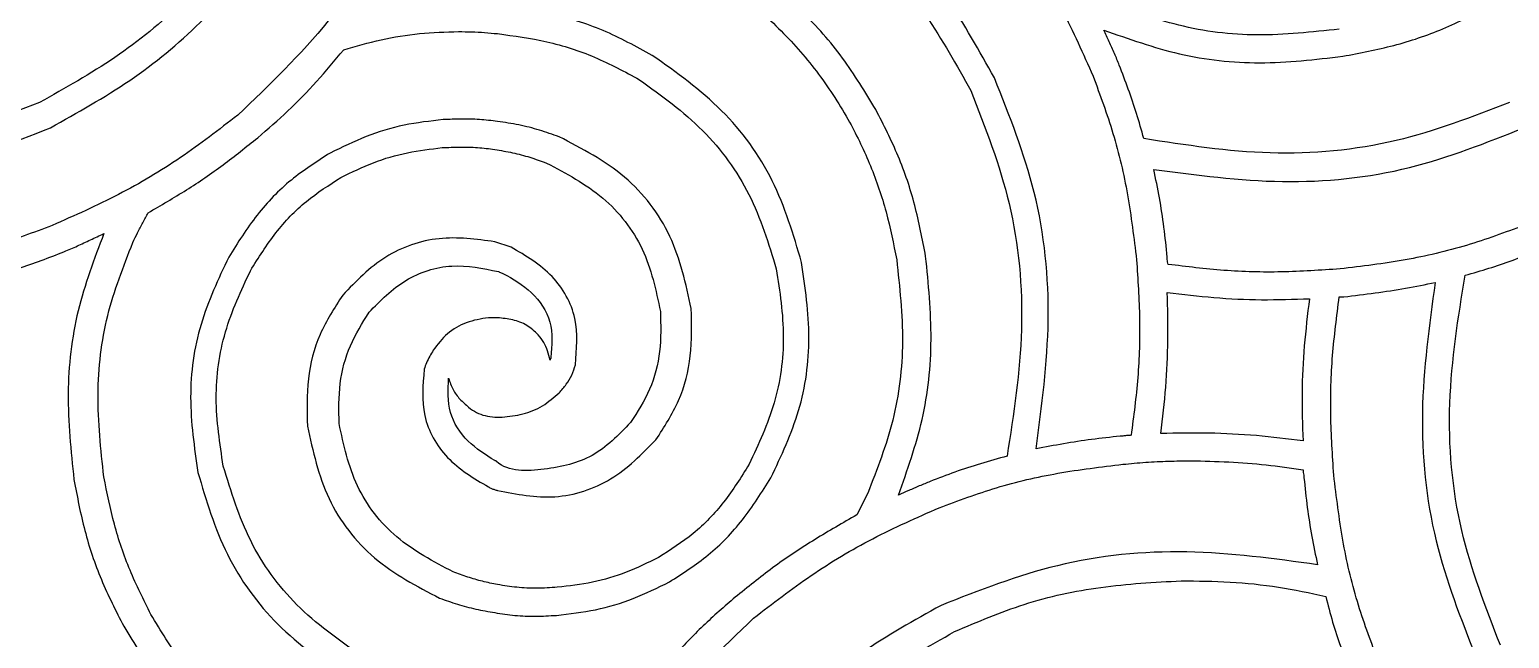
# Model space of a CAD drawing. Extents: x 0 to 371, y 0 to 260.
# Drawn here: x 128.61 to 171.87, y 122.12 to 139.92 of the extents above; entities that cross this region are included whole.
import ezdxf

# ---------------------------------------------------------------- set-up
doc = ezdxf.new("R2010")
doc.units = 0
doc.layers.add('Layer_1', color=7, linetype='CONTINUOUS')

msp = doc.modelspace()

# ---------------------------------------------------------------- linework, layer by layer
at = {"layer": 'Layer_1', "color": 7}
for points in [[(141.154691, 139.865571)], [(130.783746, 133.958438)], [(169.703851, 132.529585)], [(161.872288, 132.238647)], [(162.567335, 127.312333)], [(162.279497, 123.803503)]]:
    msp.add_lwpolyline(points, close=True, dxfattribs=at)
for points in [[(142.689996, 133.561563), (142.21354, 133.72021)], [(166.899371, 132.106355), (167.031663, 132.106355)], [(142.293121, 131.498123), (142.028538, 131.498123)], [(142.21354, 128.587706), (142.425413, 128.587706)], [(153.114167, 126.365103), (152.796873, 125.73)]]:
    msp.add_lwpolyline(points, dxfattribs=at)
for points, knots in [([(141.075625, 147.637706), (140.593587, 146.277166), (139.660435, 143.64337), (137.524977, 140.124181), (135.622725, 138.306686), (134.69927, 137.424377)], [0, 0, 0, 0, 4.325924, 8.374321, 12.193814, 12.193814, 12.193814, 12.193814]), ([(156.818333, 138.509581), (156.379354, 139.297123), (155.507959, 140.860428), (153.809726, 142.932262), (152.459837, 144.061869), (151.79125, 144.621353)], [0, 0, 0, 0, 2.701851, 5.363294, 7.97507, 7.97507, 7.97507, 7.97507]), ([(151.341665, 143.959895), (151.981829, 143.427387), (153.272779, 142.353537), (154.880545, 140.3718), (155.712141, 138.886381), (156.13052, 138.139061)], [0, 0, 0, 0, 2.494016, 5.029417, 7.596492, 7.596492, 7.596492, 7.596492]), ([(156.474685, 143.98625), (156.900097, 143.435407), (157.754249, 142.329412), (158.839712, 140.510686), (159.413049, 139.215787), (159.702395, 138.562292)], [0, 0, 0, 0, 2.086879, 4.19008, 6.332929, 6.332929, 6.332929, 6.332929]), ([(142.239895, 143.56302), (143.088667, 143.457682), (144.778143, 143.248008), (147.17759, 142.363083), (149.121593, 141.208598), (150.607269, 139.920571), (151.708563, 138.64414), (152.57187, 137.305242), (153.21937, 135.94472), (153.684617, 134.59497), (153.868603, 133.660871), (153.961143, 133.191044)], [0, 0, 0, 0, 2.55887, 5.093413, 7.607335, 9.301482, 10.970738, 12.648542, 14.064414, 15.482657, 16.917871, 16.917871, 16.917871, 16.917871]), ([(134.725625, 142.583752), (134.193118, 141.943588), (133.119267, 140.652638), (131.13753, 139.044871), (129.652112, 138.213275), (128.904792, 137.794897)], [0, 0, 0, 0, 2.494016, 5.029417, 7.596492, 7.596492, 7.596492, 7.596492]), ([(129.222602, 137.054373), (130.010143, 137.493353), (131.573449, 138.364747), (133.645283, 140.06298), (134.77489, 141.412869), (135.334373, 142.081456)], [0, 0, 0, 0, 2.701851, 5.363294, 7.97507, 7.97507, 7.97507, 7.97507]), ([(153.352395, 137.58354), (153.041095, 138.096091), (152.419626, 139.119332), (151.226339, 140.481646), (150.299739, 141.246637), (149.833746, 141.631355)], [0, 0, 0, 0, 1.796822, 3.58712, 5.398349, 5.398349, 5.398349, 5.398349]), ([(146.817393, 139.17104), (146.344897, 139.428775), (145.398804, 139.944848), (143.844662, 140.430468), (142.77534, 140.578485), (142.239895, 140.652603)], [0, 0, 0, 0, 1.611896, 3.227549, 4.84795, 4.84795, 4.84795, 4.84795]), ([(166.899371, 139.937918), (166.101159, 139.850764), (164.53598, 139.679867), (162.197481, 139.955831), (160.775435, 140.510752), (160.072915, 140.784895)], [0, 0, 0, 0, 2.404851, 4.715566, 6.971672, 6.971672, 6.971672, 6.971672]), ([(167.004792, 139.144168), (167.503194, 139.239281), (168.497574, 139.429042), (169.942291, 139.911049), (170.84179, 140.369999), (171.291351, 140.599377)], [0, 0, 0, 0, 1.521336, 3.035266, 4.547924, 4.547924, 4.547924, 4.547924]), ([(137.795205, 139.329686), (138.157659, 139.436932), (138.884636, 139.652036), (140.013359, 139.829834), (140.773978, 139.85365), (141.154691, 139.865571)], [0, 0, 0, 0, 1.133192, 2.272851, 3.414927, 3.414927, 3.414927, 3.414927]), ([(141.154691, 139.865571), (141.281574, 139.864223), (141.535214, 139.861528), (141.914996, 139.841453), (142.167157, 139.817562), (142.293121, 139.805627)], [0, 0, 0, 0, 0.380646, 0.760912, 1.140472, 1.140472, 1.140472, 1.140472]), ([(142.293121, 139.805627), (142.776254, 139.740358), (143.743883, 139.609637), (145.151123, 139.157894), (146.014023, 138.690707), (146.446873, 138.456355)], [0, 0, 0, 0, 1.460968, 2.926058, 4.400683, 4.400683, 4.400683, 4.400683]), ([(161.183958, 136.736563), (161.117343, 136.981465), (160.984667, 137.46923), (160.734651, 138.180374), (160.517428, 138.764761), (160.331143, 139.225846), (160.178308, 139.568645), (160.073018, 139.797014), (160.020204, 139.911563)], [0, 0, 0, 0, 0.76115, 1.515968, 2.260168, 2.631581, 3.007589, 3.386007, 3.386007, 3.386007, 3.386007]), ([(160.020204, 139.911563), (160.747211, 139.651845), (162.216793, 139.126847), (164.602043, 138.864474), (166.194935, 139.049896), (167.004792, 139.144168)], [0, 0, 0, 0, 2.311054, 4.671598, 7.112992, 7.112992, 7.112992, 7.112992]), ([(135.281663, 136.762919), (135.579128, 137.019778), (136.179874, 137.538516), (137.017435, 138.399498), (137.534815, 139.018269), (137.795205, 139.329686)], [0, 0, 0, 0, 1.178672, 2.380383, 3.597987, 3.597987, 3.597987, 3.597987]), ([(151.183018, 133.111978), (150.940949, 133.929096), (150.45861, 135.55726), (148.918593, 137.673935), (147.523881, 138.667667), (146.817393, 139.17104)], [0, 0, 0, 0, 2.544261, 5.069616, 7.661989, 7.661989, 7.661989, 7.661989]), ([(146.446873, 138.456355), (147.088603, 137.992684), (148.356013, 137.076936), (149.76221, 135.149524), (150.215066, 133.668538), (150.441978, 132.92646)], [0, 0, 0, 0, 2.366487, 4.673792, 6.990994, 6.990994, 6.990994, 6.990994]), ([(158.035829, 127.661665), (158.203703, 128.914839), (158.537882, 131.409491), (158.161231, 135.142319), (157.257352, 137.408759), (156.818333, 138.509581)], [0, 0, 0, 0, 3.787442, 7.539534, 11.083053, 11.083053, 11.083053, 11.083053]), ([(159.702395, 138.562292), (159.908165, 138.007811), (160.327677, 136.87737), (160.74634, 135.073641), (160.896111, 133.827474), (160.972601, 133.191044)], [0, 0, 0, 0, 1.773057, 3.6148, 5.537175, 5.537175, 5.537175, 5.537175]), ([(156.13052, 138.139061), (156.553304, 137.053406), (157.425172, 134.814564), (157.760033, 131.132415), (157.379747, 128.680561), (157.188853, 127.449792)], [0, 0, 0, 0, 3.483767, 7.18423, 10.91404, 10.91404, 10.91404, 10.91404]), ([(128.904792, 137.794897), (127.815233, 137.372212), (125.573892, 136.502702), (121.892747, 136.164885), (119.444849, 136.5455), (118.216038, 136.736563)], [0, 0, 0, 0, 3.494783, 7.189148, 10.912982, 10.912982, 10.912982, 10.912982]), ([(154.807603, 133.29698), (154.712491, 133.795383), (154.522729, 134.789763), (154.040722, 136.23448), (153.581773, 137.133979), (153.352395, 137.58354)], [0, 0, 0, 0, 1.521336, 3.035266, 4.547924, 4.547924, 4.547924, 4.547924]), ([(171.873228, 137.794897), (170.783624, 137.372211), (168.542155, 136.502688), (164.860838, 136.164886), (162.412814, 136.545502), (161.183958, 136.736563)], [0, 0, 0, 0, 3.494909, 7.189522, 10.913489, 10.913489, 10.913489, 10.913489]), ([(134.69927, 137.424377), (134.148427, 136.998964), (133.042432, 136.144813), (131.223706, 135.059349), (129.928807, 134.486012), (129.275312, 134.196667)], [0, 0, 0, 0, 2.086879, 4.19008, 6.332929, 6.332929, 6.332929, 6.332929]), ([(140.705621, 137.292085), (140.321759, 137.248362), (139.555618, 137.161097), (138.440102, 136.824003), (137.746565, 136.484036), (137.39833, 136.313333)], [0, 0, 0, 0, 1.157449, 2.310129, 3.4726, 3.4726, 3.4726, 3.4726]), ([(142.293121, 137.239375), (142.11697, 137.260657), (141.765548, 137.303116), (141.234577, 137.312922), (140.881946, 137.299031), (140.705621, 137.292085)], [0, 0, 0, 0, 0.531999, 1.061341, 1.590741, 1.590741, 1.590741, 1.590741]), ([(144.091978, 136.78979), (143.902194, 136.85705), (143.517435, 136.99341), (142.915692, 137.145555), (142.502124, 137.207879), (142.293121, 137.239375)], [0, 0, 0, 0, 0.603874, 1.224263, 1.858107, 1.858107, 1.858107, 1.858107]), ([(118.374685, 135.836877), (119.627859, 135.669004), (122.122511, 135.334824), (125.855339, 135.711475), (128.121779, 136.615354), (129.222602, 137.054373)], [0, 0, 0, 0, 3.787442, 7.539534, 11.083053, 11.083053, 11.083053, 11.083053]), ([(132.079792, 134.567186), (132.455272, 134.785768), (133.204886, 135.222147), (134.276008, 135.954439), (134.947545, 136.49431), (135.281663, 136.762919)], [0, 0, 0, 0, 1.303173, 2.60168, 3.887479, 3.887479, 3.887479, 3.887479]), ([(147.954792, 131.762706), (147.798349, 132.48695), (147.487177, 133.9275), (146.084081, 135.758984), (144.762617, 136.44277), (144.091978, 136.78979)], [0, 0, 0, 0, 2.205182, 4.386198, 6.633616, 6.633616, 6.633616, 6.633616]), ([(161.475413, 135.836877), (162.726266, 135.668881), (165.214316, 135.334724), (168.93823, 135.712258), (171.197991, 136.615371), (172.296458, 137.054373)], [0, 0, 0, 0, 3.780506, 7.519738, 11.056676, 11.056676, 11.056676, 11.056676]), ([(137.39833, 136.313333), (137.009948, 136.064538), (136.21933, 135.558073), (135.21514, 134.514919), (134.698129, 133.690637), (134.434687, 133.270625)], [0, 0, 0, 0, 1.380479, 2.810201, 4.295596, 4.295596, 4.295596, 4.295596]), ([(137.715623, 135.599165), (138.028559, 135.75235), (138.651225, 136.057152), (139.652404, 136.350495), (140.33679, 136.431503), (140.67875, 136.47198)], [0, 0, 0, 0, 1.044084, 2.077469, 3.109449, 3.109449, 3.109449, 3.109449]), ([(140.67875, 136.47198), (140.852474, 136.478932), (141.196003, 136.49268), (141.709507, 136.483302), (142.045874, 136.44057), (142.21354, 136.41927)], [0, 0, 0, 0, 0.521618, 1.031467, 1.538183, 1.538183, 1.538183, 1.538183]), ([(142.21354, 136.41927), (142.387469, 136.389453), (142.732194, 136.330357), (143.236816, 136.198102), (143.560599, 136.080715), (143.721458, 136.022395)], [0, 0, 0, 0, 0.529261, 1.048989, 1.562136, 1.562136, 1.562136, 1.562136]), ([(143.721458, 136.022395), (144.297585, 135.71942), (145.434585, 135.121491), (146.657349, 133.55112), (146.922681, 132.306646), (147.055621, 131.683125)], [0, 0, 0, 0, 1.939421, 3.827497, 5.723385, 5.723385, 5.723385, 5.723385]), ([(161.872288, 133.270625), (161.842318, 133.56127), (161.78262, 134.140218), (161.651819, 134.996971), (161.533827, 135.558753), (161.475413, 135.836877)], [0, 0, 0, 0, 0.876497, 1.745927, 2.598393, 2.598393, 2.598393, 2.598393]), ([(135.06979, 132.87375), (135.305167, 133.25158), (135.766447, 133.992033), (136.662642, 134.927641), (137.369448, 135.378397), (137.715623, 135.599165)], [0, 0, 0, 0, 1.333712, 2.613745, 3.842465, 3.842465, 3.842465, 3.842465]), ([(131.630207, 133.693855), (131.676182, 133.791243), (131.768884, 133.987615), (131.921906, 134.277235), (132.027018, 134.470269), (132.079792, 134.567186)], [0, 0, 0, 0, 0.323045, 0.65138, 0.982455, 0.982455, 0.982455, 0.982455]), ([(129.275312, 134.196667), (128.727163, 133.9907), (127.606042, 133.569439), (125.810497, 133.152409), (124.566993, 133.002923), (123.930935, 132.92646)], [0, 0, 0, 0, 1.75538, 3.590254, 5.511553, 5.511553, 5.511553, 5.511553]), ([(172.296458, 134.196667), (171.742022, 133.990899), (170.611706, 133.571404), (168.808157, 133.152706), (167.562113, 133.002946), (166.925726, 132.92646)], [0, 0, 0, 0, 1.772931, 3.614432, 5.536675, 5.536675, 5.536675, 5.536675]), ([(127.581875, 132.741458), (127.8156, 132.806151), (128.278702, 132.934333), (128.956129, 133.171233), (129.532303, 133.389956), (130.010488, 133.593271), (130.396068, 133.77531), (130.653737, 133.897026), (130.783746, 133.958438)], [0, 0, 0, 0, 0.727343, 1.441154, 2.15188, 2.576009, 2.999573, 3.430935, 3.430935, 3.430935, 3.430935]), ([(130.783746, 133.958438), (130.502548, 133.214095), (129.934338, 131.710023), (129.652287, 129.248963), (129.823226, 127.60202), (129.910415, 126.761978)], [0, 0, 0, 0, 2.380805, 4.810817, 7.340637, 7.340637, 7.340637, 7.340637]), ([(130.783746, 126.841044), (130.696476, 127.645431), (130.52575, 129.219032), (130.800281, 131.566482), (131.356014, 132.991009), (131.630207, 133.693855)], [0, 0, 0, 0, 2.423407, 4.740849, 6.997814, 6.997814, 6.997814, 6.997814]), ([(142.21354, 133.72021), (141.66988, 133.793107), (140.576601, 133.939699), (138.937911, 133.370246), (138.160451, 132.565474), (137.768334, 132.159581)], [0, 0, 0, 0, 1.631156, 3.280192, 4.958216, 4.958216, 4.958216, 4.958216]), ([(170.576666, 132.741458), (170.810382, 132.806174), (171.273466, 132.934401), (171.951026, 133.170967), (172.528452, 133.391425), (173.01093, 133.593636), (173.398675, 133.771234), (173.652729, 133.896437), (173.778538, 133.958438)], [0, 0, 0, 0, 0.727343, 1.441154, 2.15188, 2.581422, 3.010327, 3.431086, 3.431086, 3.431086, 3.431086]), ([(134.434687, 133.270625), (134.130925, 132.626705), (133.519658, 131.330927), (133.218191, 129.146123), (133.428538, 127.703491), (133.535, 126.973335)], [0, 0, 0, 0, 2.127754, 4.281735, 6.489169, 6.489169, 6.489169, 6.489169]), ([(144.568435, 130.12198), (144.60858, 130.579984), (144.689854, 131.507213), (143.950972, 132.820973), (143.118731, 133.309761), (142.689996, 133.561563)], [0, 0, 0, 0, 1.356337, 2.745907, 4.222353, 4.222353, 4.222353, 4.222353]), ([(154.013853, 126.311877), (154.272024, 127.039115), (154.794086, 128.509707), (155.049773, 130.892613), (154.889202, 132.486838), (154.807603, 133.29698)], [0, 0, 0, 0, 2.30971, 4.670604, 7.109969, 7.109969, 7.109969, 7.109969]), ([(161.898643, 133.058752), (161.891569, 133.082768), (161.878162, 133.128289), (161.87217, 133.199908), (161.872247, 133.246443), (161.872288, 133.270625)], [0, 0, 0, 0, 0.074913, 0.141994, 0.21457, 0.21457, 0.21457, 0.21457]), ([(134.27604, 127.158853), (134.17483, 127.819172), (133.974678, 129.12502), (134.246588, 131.107553), (134.796207, 132.286772), (135.06979, 132.87375)], [0, 0, 0, 0, 1.997914, 3.95108, 5.886882, 5.886882, 5.886882, 5.886882]), ([(138.535728, 131.65677), (138.872127, 131.999147), (139.539478, 132.678358), (140.949541, 133.130511), (141.866285, 132.941053), (142.319476, 132.847395)], [0, 0, 0, 0, 1.427192, 2.831279, 4.203982, 4.203982, 4.203982, 4.203982]), ([(142.319476, 132.847395), (142.330606, 132.840122), (142.355274, 132.824001), (142.402866, 132.814843), (142.434706, 132.801382), (142.451768, 132.794169)], [0, 0, 0, 0, 0.039542, 0.087642, 0.143182, 0.143182, 0.143182, 0.143182]), ([(150.441978, 132.92646), (150.543188, 132.266141), (150.74334, 130.960294), (150.47143, 128.977761), (149.921811, 127.798541), (149.648228, 127.211563)], [0, 0, 0, 0, 1.997914, 3.95108, 5.886882, 5.886882, 5.886882, 5.886882]), ([(150.283331, 126.814688), (150.587093, 127.458609), (151.19836, 128.754386), (151.499827, 130.93919), (151.28948, 132.381822), (151.183018, 133.111978)], [0, 0, 0, 0, 2.127754, 4.281735, 6.489169, 6.489169, 6.489169, 6.489169]), ([(153.961143, 133.191044), (154.0483, 132.392876), (154.219197, 130.827823), (153.943214, 128.489497), (153.388309, 127.067579), (153.114167, 126.365103)], [0, 0, 0, 0, 2.404717, 4.715186, 6.971166, 6.971166, 6.971166, 6.971166]), ([(160.972601, 133.191044), (161.011376, 132.616545), (161.088759, 131.470013), (161.037167, 129.751308), (160.888082, 128.6207), (160.813954, 128.05854)], [0, 0, 0, 0, 1.726839, 3.446265, 5.146675, 5.146675, 5.146675, 5.146675]), ([(166.925726, 132.92646), (166.354457, 132.887648), (165.222259, 132.810727), (163.539463, 132.855385), (162.440068, 132.991646), (161.898643, 133.058752)], [0, 0, 0, 0, 1.717209, 3.403332, 5.039459, 5.039459, 5.039459, 5.039459]), ([(142.451768, 132.794169), (142.743048, 132.628941), (143.330279, 132.295838), (143.937388, 131.386489), (143.881826, 130.687209), (143.85375, 130.333853)], [0, 0, 0, 0, 1.000364, 2.016767, 3.055005, 3.055005, 3.055005, 3.055005]), ([(167.031663, 132.106355), (167.337266, 132.143293), (167.941842, 132.216366), (168.834056, 132.352414), (169.416517, 132.471057), (169.703851, 132.529585)], [0, 0, 0, 0, 0.92348, 1.826927, 2.706521, 2.706521, 2.706521, 2.706521]), ([(169.703851, 132.529585), (169.528754, 131.267463), (169.180035, 128.75386), (169.55373, 124.985767), (170.455661, 122.692154), (170.894476, 121.576248)], [0, 0, 0, 0, 3.81644, 7.600698, 11.186376, 11.186376, 11.186376, 11.186376]), ([(171.608645, 121.919897), (171.180618, 123.022584), (170.299311, 125.293021), (169.979117, 129.023116), (170.377102, 131.499637), (170.576666, 132.741458)], [0, 0, 0, 0, 3.536436, 7.28153, 11.048228, 11.048228, 11.048228, 11.048228]), ([(137.768334, 132.159581), (137.526329, 131.785822), (137.039498, 131.033944), (136.69792, 129.696172), (136.723768, 128.785025), (136.736871, 128.323123)], [0, 0, 0, 0, 1.329544, 2.674592, 4.057536, 4.057536, 4.057536, 4.057536]), ([(161.68677, 128.11125), (161.739819, 128.563457), (161.846365, 129.471678), (161.903768, 130.850779), (161.882823, 131.774196), (161.872288, 132.238647)], [0, 0, 0, 0, 1.365589, 2.742677, 4.136221, 4.136221, 4.136221, 4.136221]), ([(161.872288, 132.238647), (162.326744, 132.184032), (163.241293, 132.074126), (164.62938, 132.005701), (165.559315, 132.037623), (166.02604, 132.053645)], [0, 0, 0, 0, 1.372992, 2.763011, 4.163579, 4.163579, 4.163579, 4.163579]), ([(166.02604, 132.053645), (165.971493, 131.595218), (165.862416, 130.678505), (165.79294, 129.290346), (165.824965, 128.364192), (165.841038, 127.899377)], [0, 0, 0, 0, 1.384816, 2.769211, 4.164034, 4.164034, 4.164034, 4.164034]), ([(166.740208, 126.89427), (166.701466, 127.477613), (166.624142, 128.641859), (166.676067, 130.386967), (166.825211, 131.535343), (166.899371, 132.106355)], [0, 0, 0, 0, 1.75331, 3.499289, 5.226055, 5.226055, 5.226055, 5.226055]), ([(137.662913, 128.402188), (137.655116, 128.794355), (137.639733, 129.568092), (137.938307, 130.696098), (138.337876, 131.338617), (138.535728, 131.65677)], [0, 0, 0, 0, 1.173483, 2.315256, 3.435152, 3.435152, 3.435152, 3.435152]), ([(147.055621, 131.683125), (147.06505, 131.29122), (147.083641, 130.518438), (146.794548, 129.38512), (146.385497, 128.74603), (146.18229, 128.428544)], [0, 0, 0, 0, 1.173339, 2.313662, 3.43938, 3.43938, 3.43938, 3.43938]), ([(146.92333, 127.926248), (147.165334, 128.300008), (147.652165, 129.051885), (147.993743, 130.389657), (147.967895, 131.300804), (147.954792, 131.762706)], [0, 0, 0, 0, 1.329544, 2.674592, 4.057536, 4.057536, 4.057536, 4.057536]), ([(142.028538, 131.498123), (141.808808, 131.462669), (141.378593, 131.393253), (140.802009, 131.056938), (140.543593, 130.715978), (140.414167, 130.54521)], [0, 0, 0, 0, 0.664336, 1.300724, 1.93926, 1.93926, 1.93926, 1.93926]), ([(143.483746, 130.995311), (143.376634, 131.096148), (143.162047, 131.29816), (142.735935, 131.450952), (142.441829, 131.482282), (142.293121, 131.498123)], [0, 0, 0, 0, 0.437287, 0.876048, 1.324793, 1.324793, 1.324793, 1.324793]), ([(143.827395, 130.254272), (143.806768, 130.346647), (143.766525, 130.526869), (143.651993, 130.780755), (143.54006, 130.923498), (143.483746, 130.995311)], [0, 0, 0, 0, 0.283586, 0.553275, 0.82633, 0.82633, 0.82633, 0.82633]), ([(140.414167, 130.54521), (140.378577, 130.487975), (140.305647, 130.370693), (140.215102, 130.185187), (140.171102, 130.053897), (140.149584, 129.989688)], [0, 0, 0, 0, 0.202151, 0.414237, 0.617239, 0.617239, 0.617239, 0.617239]), ([(143.85375, 130.333853), (143.852011, 130.32482), (143.848403, 130.306075), (143.832742, 130.28205), (143.829134, 130.263305), (143.827395, 130.254272)], [0, 0, 0, 0, 0.027378, 0.056812, 0.08419, 0.08419, 0.08419, 0.08419]), ([(140.149584, 129.989688), (140.109477, 129.531676), (140.028277, 128.604388), (140.767468, 127.290712), (141.599773, 126.801912), (142.028538, 126.550105)], [0, 0, 0, 0, 1.356338, 2.746027, 4.222582, 4.222582, 4.222582, 4.222582]), ([(144.091978, 129.301875), (144.165536, 129.382072), (144.310047, 129.539626), (144.474757, 129.817879), (144.537063, 130.02014), (144.568435, 130.12198)], [0, 0, 0, 0, 0.326004, 0.640468, 0.959374, 0.959374, 0.959374, 0.959374]), ([(142.21354, 127.3175), (141.939487, 127.488732), (141.385588, 127.834818), (140.815187, 128.712698), (140.847855, 129.386536), (140.864268, 129.725105)], [0, 0, 0, 0, 0.966042, 1.952507, 2.948683, 2.948683, 2.948683, 2.948683]), ([(140.864268, 129.725105), (140.901062, 129.613977), (140.974676, 129.391637), (141.186048, 129.107931), (141.359817, 128.954747), (141.446145, 128.878645)], [0, 0, 0, 0, 0.349322, 0.698905, 1.04404, 1.04404, 1.04404, 1.04404]), ([(142.425413, 128.587706), (142.629869, 128.610862), (143.040254, 128.657339), (143.625316, 128.892867), (143.93684, 129.165904), (144.091978, 129.301875)], [0, 0, 0, 0, 0.616138, 1.236716, 1.852341, 1.852341, 1.852341, 1.852341]), ([(141.446145, 128.878645), (141.51991, 128.823869), (141.667391, 128.714354), (141.934401, 128.623638), (142.119286, 128.599839), (142.21354, 128.587706)], [0, 0, 0, 0, 0.27424, 0.548291, 0.833302, 0.833302, 0.833302, 0.833302]), ([(136.736871, 128.323123), (136.895277, 127.598619), (137.21049, 126.15692), (138.617771, 124.332176), (139.933806, 123.644158), (140.599685, 123.29604)], [0, 0, 0, 0, 2.206856, 4.391448, 6.628866, 6.628866, 6.628866, 6.628866]), ([(140.99656, 124.062919), (140.420467, 124.365888), (139.283546, 124.963799), (138.061059, 126.534257), (137.795814, 127.778676), (137.662913, 128.402188)], [0, 0, 0, 0, 1.939308, 3.827231, 5.723082, 5.723082, 5.723082, 5.723082]), ([(146.18229, 128.428544), (145.827669, 128.065837), (145.1247, 127.346841), (143.716881, 127.031949), (142.611743, 126.978916), (142.255377, 127.300943), (142.23869, 127.312729), (142.222262, 127.315846), (142.21354, 127.3175)], [0, 0, 0, 0, 1.479968, 2.933756, 4.343002, 4.353361, 4.376626, 4.402953, 4.402953, 4.402953, 4.402953]), ([(160.813954, 128.05854), (160.778588, 128.056871), (160.707648, 128.053525), (160.602451, 128.036684), (160.531511, 128.033337), (160.496145, 128.031669)], [0, 0, 0, 0, 0.106142, 0.212912, 0.319054, 0.319054, 0.319054, 0.319054]), ([(165.841038, 127.899377), (165.386503, 127.954085), (164.471683, 128.064194), (163.08398, 128.137807), (162.153599, 128.120123), (161.68677, 128.11125)], [0, 0, 0, 0, 1.373242, 2.763861, 4.164307, 4.164307, 4.164307, 4.164307]), ([(142.293121, 126.444169), (142.850991, 126.335867), (143.974712, 126.117714), (145.695829, 126.676654), (146.511146, 127.506646), (146.92333, 127.926248)], [0, 0, 0, 0, 1.68633, 3.396788, 5.145645, 5.145645, 5.145645, 5.145645]), ([(160.496145, 128.031669), (160.216615, 128.001906), (159.662088, 127.942864), (158.841822, 127.816137), (158.303032, 127.712875), (158.035829, 127.661665)], [0, 0, 0, 0, 0.843241, 1.672808, 2.488984, 2.488984, 2.488984, 2.488984]), ([(149.648228, 127.211563), (149.412858, 126.83377), (148.951604, 126.093409), (148.055329, 125.158047), (147.348563, 124.707392), (147.002395, 124.486665)], [0, 0, 0, 0, 1.333601, 2.613455, 3.8421, 3.8421, 3.8421, 3.8421]), ([(157.188853, 127.449792), (156.929268, 127.377882), (156.416913, 127.235951), (155.665398, 126.991588), (155.180445, 126.80253), (154.939895, 126.708752)], [0, 0, 0, 0, 0.808048, 1.594884, 2.369315, 2.369315, 2.369315, 2.369315]), ([(155.204478, 125.941873), (155.758957, 126.14761), (156.889391, 126.567053), (158.693153, 126.985398), (159.939299, 127.135105), (160.575726, 127.211563)], [0, 0, 0, 0, 1.773013, 3.614699, 5.537056, 5.537056, 5.537056, 5.537056]), ([(160.575726, 127.211563), (160.797162, 127.232226), (161.239297, 127.273482), (161.903743, 127.306482), (162.346361, 127.310384), (162.567335, 127.312333)], [0, 0, 0, 0, 0.667143, 1.332067, 1.994975, 1.994975, 1.994975, 1.994975]), ([(162.567335, 127.312333), (162.934229, 127.305871), (163.666369, 127.292978), (164.759267, 127.203974), (165.481037, 127.103187), (165.841038, 127.052917)], [0, 0, 0, 0, 1.10067, 2.196389, 3.286756, 3.286756, 3.286756, 3.286756]), ([(129.910415, 126.761978), (130.005527, 126.263575), (130.195289, 125.269196), (130.677296, 123.824478), (131.136245, 122.924979), (131.365623, 122.475419)], [0, 0, 0, 0, 1.521336, 3.035266, 4.547924, 4.547924, 4.547924, 4.547924]), ([(132.159373, 122.819583), (131.946269, 123.246968), (131.522101, 124.097646), (131.06395, 125.450326), (130.877146, 126.377481), (130.783746, 126.841044)], [0, 0, 0, 0, 1.431634, 2.849563, 4.267399, 4.267399, 4.267399, 4.267399]), ([(133.535, 126.973335), (133.777063, 126.156256), (134.259382, 124.528194), (135.799478, 122.411746), (137.194144, 121.41812), (137.900625, 120.91479)], [0, 0, 0, 0, 2.544135, 5.069289, 7.661578, 7.661578, 7.661578, 7.661578]), ([(138.271145, 121.628958), (137.628777, 122.08803), (136.356851, 122.997017), (134.956288, 124.931037), (134.503137, 126.415111), (134.27604, 127.158853)], [0, 0, 0, 0, 2.359118, 4.671187, 6.993908, 6.993908, 6.993908, 6.993908]), ([(147.320205, 123.77198), (147.708549, 124.02077), (148.499074, 124.527213), (149.503011, 125.570445), (150.019928, 126.394684), (150.283331, 126.814688)], [0, 0, 0, 0, 1.380369, 2.809918, 4.295238, 4.295238, 4.295238, 4.295238]), ([(165.841038, 127.052917), (165.842679, 127.026371), (165.845978, 126.973035), (165.862452, 126.89457), (165.865751, 126.841234), (165.867393, 126.814688)], [0, 0, 0, 0, 0.079695, 0.160127, 0.239822, 0.239822, 0.239822, 0.239822]), ([(165.867393, 126.814688), (165.897252, 126.526301), (165.95653, 125.953777), (166.088513, 125.105985), (166.205938, 124.550647), (166.264268, 124.274792)], [0, 0, 0, 0, 0.869707, 1.726597, 2.572364, 2.572364, 2.572364, 2.572364]), ([(168.010415, 121.523022), (167.804644, 122.077503), (167.385133, 123.207944), (166.966469, 125.011672), (166.816698, 126.257839), (166.740208, 126.89427)], [0, 0, 0, 0, 1.773057, 3.6148, 5.537175, 5.537175, 5.537175, 5.537175]), ([(142.028538, 126.550105), (142.056843, 126.534091), (142.113644, 126.501956), (142.204537, 126.472239), (142.264384, 126.453275), (142.293121, 126.444169)], [0, 0, 0, 0, 0.097318, 0.195289, 0.285792, 0.285792, 0.285792, 0.285792]), ([(154.939895, 126.708752), (154.834352, 126.664744), (154.624932, 126.577423), (154.315591, 126.446612), (154.113338, 126.3563), (154.013853, 126.311877)], [0, 0, 0, 0, 0.343054, 0.680691, 1.007541, 1.007541, 1.007541, 1.007541]), ([(149.78052, 122.713647), (150.331368, 123.139094), (151.437385, 123.993325), (153.256043, 125.079075), (154.550977, 125.652492), (155.204478, 125.941873)], [0, 0, 0, 0, 2.086959, 4.190287, 6.333192, 6.333192, 6.333192, 6.333192]), ([(152.796873, 125.73), (152.386666, 125.495612), (151.569311, 125.028584), (150.394142, 124.252706), (149.666691, 123.666772), (149.304579, 123.375105)], [0, 0, 0, 0, 1.41728, 2.823989, 4.218271, 4.218271, 4.218271, 4.218271]), ([(166.264268, 124.274792), (164.993644, 124.449837), (162.46496, 124.798198), (158.67908, 124.426632), (156.376296, 123.523075), (155.257704, 123.084167)], [0, 0, 0, 0, 3.841877, 7.645771, 11.238943, 11.238943, 11.238943, 11.238943]), ([(147.002395, 124.486665), (146.691433, 124.33349), (146.072794, 124.028758), (145.071929, 123.732864), (144.385236, 123.653379), (144.039268, 123.613333)], [0, 0, 0, 0, 1.03879, 2.066605, 3.11024, 3.11024, 3.11024, 3.11024]), ([(142.293121, 123.692915), (142.145271, 123.722689), (141.850935, 123.781964), (141.418929, 123.910083), (141.137515, 124.011913), (140.99656, 124.062919)], [0, 0, 0, 0, 0.452269, 0.900367, 1.350055, 1.350055, 1.350055, 1.350055]), ([(144.012913, 122.793228), (144.396775, 122.836951), (145.162916, 122.924216), (146.278433, 123.26131), (146.971969, 123.601278), (147.320205, 123.77198)], [0, 0, 0, 0, 1.157449, 2.310129, 3.4726, 3.4726, 3.4726, 3.4726]), ([(155.654579, 122.316772), (156.325199, 122.603814), (157.699859, 123.192204), (159.944057, 123.675618), (161.493741, 123.760476), (162.279497, 123.803503)], [0, 0, 0, 0, 2.184858, 4.4786, 6.83788, 6.83788, 6.83788, 6.83788]), ([(162.279497, 123.803503), (162.755332, 123.799248), (163.705397, 123.790752), (165.119964, 123.641875), (166.043229, 123.446124), (166.502496, 123.34875)], [0, 0, 0, 0, 1.427129, 2.849442, 4.257254, 4.257254, 4.257254, 4.257254]), ([(140.599685, 123.29604), (140.771801, 123.235859), (141.120446, 123.113954), (141.658816, 122.967247), (142.028376, 122.903989), (142.21354, 122.872294)], [0, 0, 0, 0, 0.546956, 1.107937, 1.671255, 1.671255, 1.671255, 1.671255]), ([(144.039268, 123.613333), (143.839485, 123.600966), (143.445789, 123.576594), (142.860401, 123.602041), (142.480825, 123.662846), (142.293121, 123.692915)], [0, 0, 0, 0, 0.600276, 1.182916, 1.752895, 1.752895, 1.752895, 1.752895]), ([(149.304579, 123.375105), (148.984998, 123.101608), (148.344284, 122.553285), (147.465401, 121.635619), (146.928248, 120.979431), (146.658746, 120.650206)], [0, 0, 0, 0, 1.261331, 2.528783, 3.804996, 3.804996, 3.804996, 3.804996]), ([(166.502496, 123.34875), (166.56732, 123.09778), (166.695461, 122.60168), (166.93444, 121.877255), (167.12301, 121.41096), (167.216665, 121.179373)], [0, 0, 0, 0, 0.777492, 1.536895, 2.286196, 2.286196, 2.286196, 2.286196]), ([(142.21354, 122.872294), (142.40978, 122.842295), (142.804593, 122.781942), (143.407567, 122.756248), (143.810483, 122.780862), (144.012913, 122.793228)], [0, 0, 0, 0, 0.595281, 1.197638, 1.805832, 1.805832, 1.805832, 1.805832]), ([(155.257704, 123.084167), (154.471815, 122.64538), (152.911642, 121.774287), (150.845904, 120.070365), (149.709561, 118.724999), (149.145417, 118.057083)], [0, 0, 0, 0, 2.69692, 5.354018, 7.97372, 7.97372, 7.97372, 7.97372]), ([(131.365623, 122.475419), (131.676961, 121.962861), (132.298523, 120.93958), (133.492071, 119.577345), (134.418759, 118.812328), (134.884788, 118.427603)], [0, 0, 0, 0, 1.796894, 3.587356, 5.398685, 5.398685, 5.398685, 5.398685]), ([(135.44031, 119.035835), (135.002545, 119.393754), (134.133404, 120.104366), (133.028459, 121.385496), (132.449552, 122.340757), (132.159373, 122.819583)], [0, 0, 0, 0, 1.694336, 3.363942, 5.041931, 5.041931, 5.041931, 5.041931]), ([(143.404165, 112.500834), (143.886196, 113.861334), (144.819324, 116.495023), (146.954854, 120.013999), (148.85707, 121.831381), (149.78052, 122.713647)], [0, 0, 0, 0, 4.325799, 8.373986, 12.193383, 12.193383, 12.193383, 12.193383]), ([(149.833746, 117.527917), (150.366253, 118.168081), (151.440104, 119.459031), (153.421841, 121.066798), (154.90726, 121.898393), (155.654579, 122.316772)], [0, 0, 0, 0, 2.494016, 5.029417, 7.596492, 7.596492, 7.596492, 7.596492])]:
    msp.add_open_spline(points, degree=3, knots=knots, dxfattribs=at)

doc.saveas('drawing.dxf')
